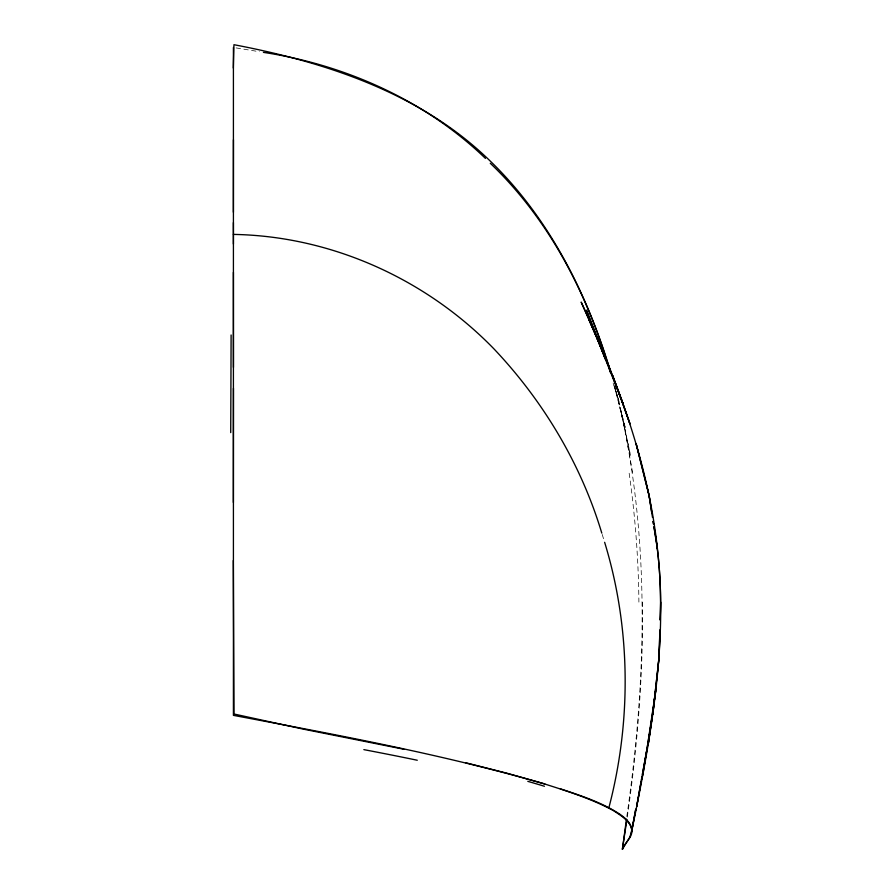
<?xml version="1.0" encoding="UTF-8"?>
<svg xmlns="http://www.w3.org/2000/svg" width="894" height="894" viewBox="0 0 894 894"><rect width="100%" height="100%" fill="white"/><g stroke="black" fill="none" stroke-linecap="round" stroke-linejoin="round"><path stroke-width="0.67" stroke-dasharray="4.47 3.35" d="M626.817 816.524C647.122 674.769 650.921 528.175 615.407 388.465M627.275 817.082C637.523 745.998 643.334 674.165 642.462 602.31M236.139 47.918L259.327 51.696M613.128 382.967L619.352 402.456L614.178 385.537M602.198 534.433L604.232 540.993M614.077 385.56L625.588 428.919L614.77 386.454L625.007 429.489L632.628 472.948M629.152 473.228A987.993 925.491 49.4 0 1 638.897 602.109M621.9 415.084L620.302 408.603L630.538 455.493L621.9 415.084"/><path stroke-width="1.34" d="M233.446 139.755L233.401 212.258M233.379 502.462L233.446 388.331M605.249 359.109L586.442 310.184L600.857 346.537L581.167 302.083C617.218 380.475 648.239 462.511 657.425 548.882C668.164 643.803 650.676 738.936 631.589 831.655L629.722 837.309L622.336 849.278L626.884 819.776M660.208 619.654C661.404 588.677 659.448 557.532 654.017 527.002M659.873 629.801L659.068 657.47L652.732 714.63L659.068 657.47L659.839 633.131M660.163 620.112L660.677 602.131M626.448 819.25L622.447 849.3C624.66 842.383 632.527 837.946 631.902 829.934C629.901 820.558 620.838 815.619 613.53 810.668C591.258 798.61 566.986 791.078 542.949 783.435C441.357 754.134 337.217 734.913 233.412 715.356L233.412 47.471M641.188 781.043L636.662 806.544L646.988 749.06L655.972 688.905L648.128 744.847L651.916 718.765L642.674 775.523M641.434 779.691L641.914 777.031M642.395 774.372L646.988 749.06M631.086 833.968L635.79 809.025L631.589 831.655C632.594 824.022 625.655 818.379 620.168 814.412C601.908 802.365 580.854 795.626 560.236 788.787M608.792 808.075C631.577 721.313 630.907 628.191 604.635 542.3M233.412 234.407C331.138 236.083 425.835 278.816 493.779 348.705C543.217 400.847 581.1 464.221 601.796 533.126M263.417 52.366C345.531 64.815 425.343 100.553 485.453 158.417M403.831 749.239L303.044 729.079L234.016 714.004L233.323 560.493M465.83 762.772L507.58 773.388L544.882 784.016M490.27 163.267C549.385 219.6 587.839 294.685 610.412 372.485M600.857 346.537L588.878 319.37L608.3 365.143L623.219 404.211L596.801 337.362L608.3 365.143M610.736 372.228C587.157 293.5 548.715 216.918 488.727 159.613C420.012 93.144 325.941 62.211 233.949 44.7L233.334 68.056M653.916 526.767L657.425 548.882M652.519 517.425L649.1 495.544L636.215 443.994L649.1 495.544L651.827 513.19M653.156 521.526L653.581 524.264M653.078 521.336L653.492 524.052M233.401 222.584L233.412 244.04M233.412 272.335L233.446 367.389M244.062 1008.767A1504.233 3.542 89 0 1 244.118 1012.299M231.11 334.993A1348.297 3.341 -89.6 0 1 230.719 432.629M263.182 1507.843A1545.111 1.632 -89.9 0 1 263.182 1505.15M363.847 749.63A328.612 23.043 9.1 0 1 417.274 760.246M527.806 781.345A630.449 34.855 10.8 0 1 544.457 786.262M619.687 394.779L612.569 375.469L629.991 423.845L619.687 394.779"/></g></svg>
